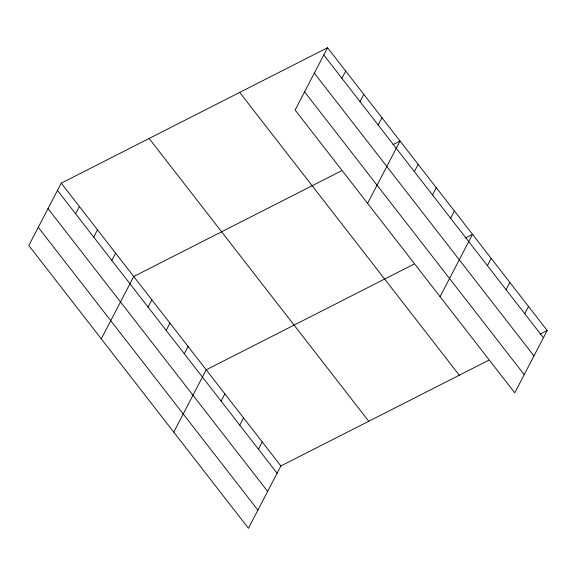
<?xml version="1.0" encoding="UTF-8"?>
<svg xmlns="http://www.w3.org/2000/svg" width="576" height="576" viewBox="0 0 576 576"><rect width="100%" height="100%" fill="white"/><g stroke="black" fill="none" stroke-linecap="round" stroke-linejoin="round"><path stroke-width="0.86" d="M327.557 47.707L295.114 110.038L514.75 392.825L547.2 330.494L327.557 47.707L61.25 183.175L28.8 245.506L248.443 528.293L280.886 465.962L488.614 360.295M75.593 213.761L79.366 206.503M93.708 237.096L97.488 229.831M111.83 260.424L115.61 253.166M101.282 338.825L133.733 276.494L341.453 170.827M148.068 307.08L151.848 299.822M166.19 330.415L169.97 323.15M184.313 353.743L188.093 346.486M341.899 78.293L345.679 71.035M173.765 432.151L206.208 369.814L413.935 264.146M360.022 101.621L363.802 94.363M221.105 401.112L224.878 393.854M378.144 124.956L381.924 117.691M239.774 425.146L243.547 417.888M367.596 203.357L400.039 141.026L392.918 144.648M258.437 449.186L262.217 441.922M414.382 171.612L418.162 164.354M432.504 194.947L436.284 187.682M450.626 218.275L454.399 211.018M440.071 296.676L472.522 234.346L465.394 237.967M487.411 265.644L491.191 258.379M506.081 289.678L509.861 282.42M524.75 313.711L528.53 306.454M540.072 334.116L547.2 330.494M323.784 54.965L543.42 337.752M314.323 73.138L533.959 355.925M304.574 91.865L524.21 374.652M239.681 92.412L459.317 375.199M149.134 138.47L368.77 421.258M61.25 183.175L280.886 465.962M57.47 190.433L277.106 473.22M48.01 208.606L267.646 491.393M38.261 227.333L257.904 510.12"/></g></svg>
